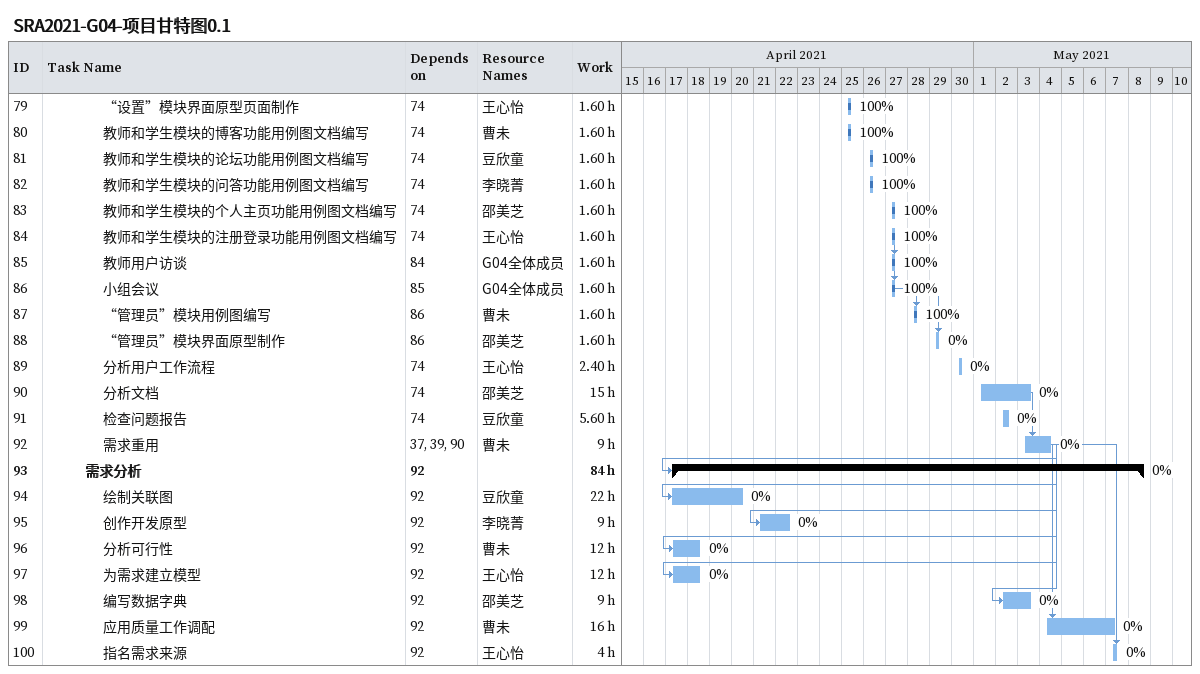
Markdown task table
SRA2021-G04-项目甘特图0.1

| ID | Level | Task | Start | Finish | Predecessors | Resources | % complete | Work (h) |
|---|---|---|---|---|---|---|---|---|
| 79 | 4 | “设置”模块界面原型页面制作 | 2021-04-25 | 2021-04-25 | 74 | 王心怡 | 100 | 1.60 |
| 80 | 4 | 教师和学生模块的博客功能用例图文档编写 | 2021-04-25 | 2021-04-25 | 74 | 曹未 | 100 | 1.60 |
| 81 | 4 | 教师和学生模块的论坛功能用例图文档编写 | 2021-04-26 | 2021-04-26 | 74 | 豆欣童 | 100 | 1.60 |
| 82 | 4 | 教师和学生模块的问答功能用例图文档编写 | 2021-04-26 | 2021-04-26 | 74 | 李晓菁 | 100 | 1.60 |
| 83 | 4 | 教师和学生模块的个人主页功能用例图文档编写 | 2021-04-27 | 2021-04-27 | 74 | 邵美芝 | 100 | 1.60 |
| 84 | 4 | 教师和学生模块的注册登录功能用例图文档编写 | 2021-04-27 | 2021-04-27 | 74 | 王心怡 | 100 | 1.60 |
| 85 | 4 | 教师用户访谈 | 2021-04-27 | 2021-04-27 | 84 | G04全体成员 | 100 | 1.60 |
| 86 | 4 | 小组会议 | 2021-04-27 | 2021-04-27 | 85 | G04全体成员 | 100 | 1.60 |
| 87 | 4 | “管理员”模块用例图编写 | 2021-04-28 | 2021-04-28 | 86 | 曹未 | 100 | 1.60 |
| 88 | 4 | “管理员”模块界面原型制作 | 2021-04-29 | 2021-04-29 | 86 | 邵美芝 | 0 | 1.60 |
| 89 | 4 | 分析用户工作流程 | 2021-04-30 | 2021-04-30 | 74 | 王心怡 | 0 | 2.40 |
| 90 | 4 | 分析文档 | 2021-05-01 | 2021-05-03 | 74 | 邵美芝 | 0 | 15 |
| 91 | 4 | 检查问题报告 | 2021-05-02 | 2021-05-02 | 74 | 豆欣童 | 0 | 5.60 |
| 92 | 4 | 需求重用 | 2021-05-03 | 2021-05-04 | 37, 39, 90 | 曹未 | 0 | 9 |
| 93 | 3 | **需求分析** | 2021-04-17 | 2021-05-08 | 92 |  | 0 | 84 |
| 94 | 4 | 绘制关联图 | 2021-04-17 | 2021-04-20 | 92 | 豆欣童 | 0 | 22 |
| 95 | 4 | 创作开发原型 | 2021-04-21 | 2021-04-22 | 92 | 李晓菁 | 0 | 9 |
| 96 | 4 | 分析可行性 | 2021-04-17 | 2021-04-18 | 92 | 曹未 | 0 | 12 |
| 97 | 4 | 为需求建立模型 | 2021-04-17 | 2021-04-18 | 92 | 王心怡 | 0 | 12 |
| 98 | 4 | 编写数据字典 | 2021-05-02 | 2021-05-03 | 92 | 邵美芝 | 0 | 9 |
| 99 | 4 | 应用质量工作调配 | 2021-05-04 | 2021-05-07 | 92 | 曹未 | 0 | 16 |
| 100 | 4 | 指名需求来源 | 2021-05-07 | 2021-05-07 | 92 | 王心怡 | 0 | 4 |
